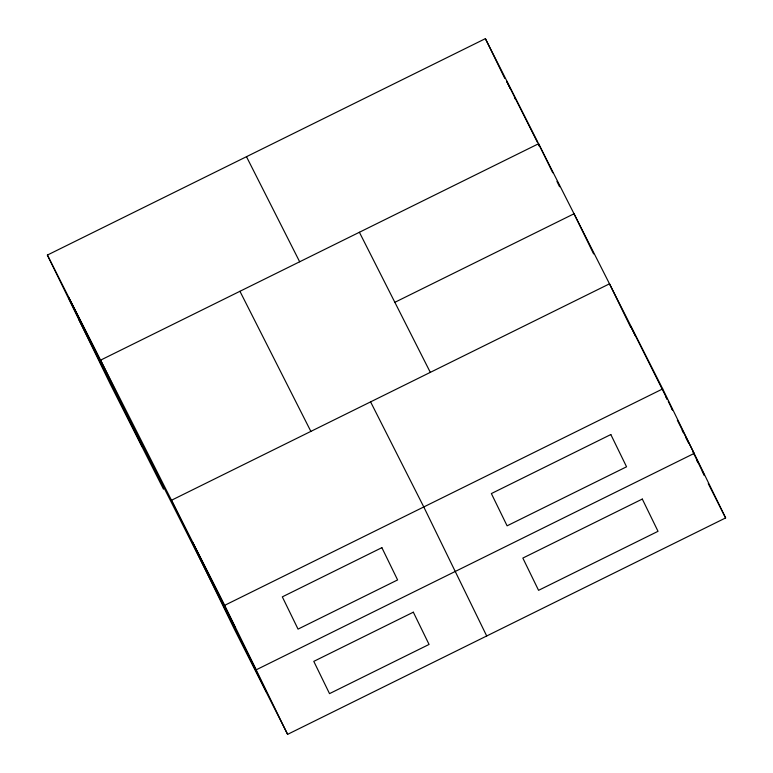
<?xml version="1.0" encoding="UTF-8"?>
<svg xmlns="http://www.w3.org/2000/svg" width="773" height="773" viewBox="0 0 773 773"><rect width="100%" height="100%" fill="white"/><g stroke="black" fill="none" stroke-linecap="round" stroke-linejoin="round"><path stroke-width="1.16" d="M552.743 172.756L538.578 143.73L100.577 360.15L163.499 489.174L110.307 384.094L47.385 255.071L485.386 38.65L662.693 388.906L725.615 517.929L287.614 734.35L234.422 629.27L171.49 500.257L609.501 283.826L630.652 327.192M394.858 302.311L574.039 213.773L593.606 253.892M47.385 255.071L224.682 605.327L662.693 388.906M665.93 397.08L667.022 399.226M671.36 407.796L672.442 409.941M677.332 420.174L694.154 453.413L256.143 669.843L78.846 319.587M682.211 430.406L683.293 432.551M686.009 437.914L688.724 443.277M696.86 460.515L697.942 462.66M702.28 471.24L704.454 475.53L692.917 451.876M708.252 483.618L725.615 517.929M359.397 232.267L430.31 372.364M246.481 156.697L299.663 261.776M370.586 401.873L423.778 506.953L486.7 635.976M239.939 291.286L310.862 431.392M667.225 399.187L630.662 326.225L635.387 335.897M668.268 401.342L672.462 409.941M556.937 181.355L559.555 186.737M537.341 142.184L506.557 81.049L510.228 88.576M538.395 144.338L539.438 146.483M514.422 97.176L515.465 99.321M485.386 38.65L504.798 78.431M224.682 605.327L287.614 734.35M381.872 547.67L282.319 596.862L298.049 629.116L397.602 579.934L381.872 547.67M610.825 434.542L491.367 493.57L507.098 525.824L626.555 466.795L610.825 434.542M413.333 612.187L313.79 661.369L329.52 693.632L429.063 644.44L413.333 612.187M642.295 499.058L522.838 558.077L538.568 590.33L658.026 531.312L642.295 499.058M95.137 350.014L68.546 297.47L110.877 382.268L95.137 350.014M219.252 595.191L192.651 542.646L234.982 627.444L219.252 595.191M126.608 414.521L100.007 361.986L142.338 446.775L126.608 414.521M250.713 659.698L224.122 607.163L266.443 691.951L250.713 659.698"/></g></svg>
